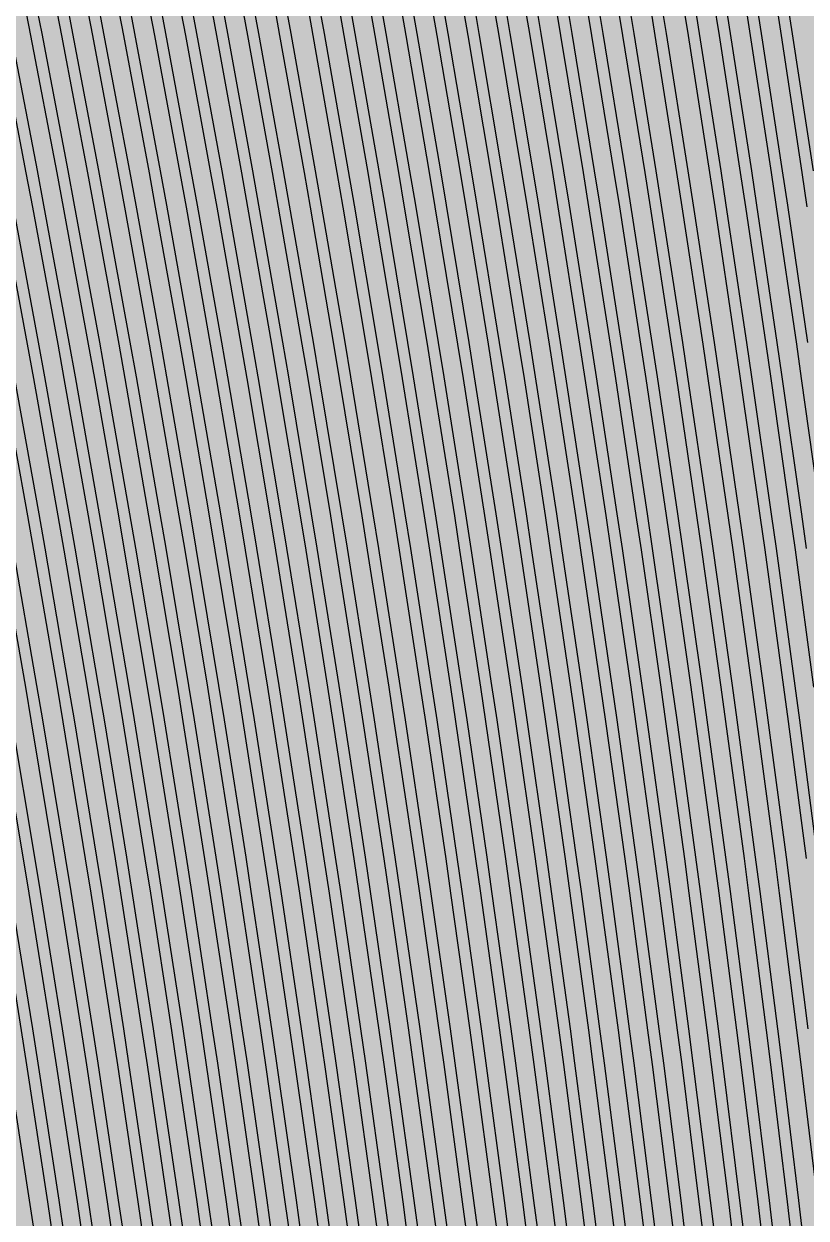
# Model space of a CAD drawing. Header units: metres. Extents: x -7240 to 10960, y -29667 to 1823.
# Drawn here: x 1195.1 to 1337.5, y -17051.2 to -16833.8 of the extents above; entities that cross this region are included whole.
import ezdxf

# ---------------------------------------------------------------- set-up
doc = ezdxf.new("R2010")
doc.units = ezdxf.units.M
doc.layers.add('Metal1', color=4, linetype='CONTINUOUS')
doc.layers.add('Polyimide', color=7, linetype='CONTINUOUS')

msp = doc.modelspace()

# ---------------------------------------------------------------- hatches: boundary and pattern name
at = {"layer": 'Polyimide'}
msp.add_hatch(color=7, dxfattribs=at).paths.add_polyline_path([(4088.45, -11806.89), (4098.72, -11851.21), (4115.58, -11893.47), (4138.63, -11932.7), (4167.35, -11967.99), (4201.08, -11998.53), (4239.03, -12023.62), (4280.35, -12042.68), (4349.18, -12073.73), (4413.2, -12113.76), (4471.26, -12162.04), (4522.3, -12217.69), (4565.39, -12279.7), (4599.74, -12346.94), (4624.73, -12418.19), (4639.91, -12492.16), (4645, -12567.5), (4639.91, -12642.84), (4624.73, -12716.8), (4599.74, -12788.06), (4565.39, -12855.3), (4522.3, -12917.31), (4471.26, -12972.96), (4413.2, -13021.24), (4349.18, -13061.27), (4280.35, -13092.32), (4239.03, -13111.38), (4201.08, -13136.47), (4167.35, -13167.01), (4138.63, -13202.3), (4115.58, -13241.52), (4098.72, -13283.78), (4088.45, -13328.11), (4085, -13373.48), (4085, -13567.5), (4099.45, -13861.55), (4142.64, -14152.77), (4214.18, -14438.35), (4313.36, -14715.55), (4439.24, -14981.69), (4590.59, -15234.21), (4765.97, -15470.68), (4963.68, -15688.82), (5181.82, -15886.53), (5418.29, -16061.91), (5670.81, -16213.26), (5936.95, -16339.14), (6214.15, -16438.32), (6499.73, -16509.85), (6790.95, -16553.05), (7085, -16567.5), (9960.38, -16567.5), (10038.79, -16571.35), (10116.45, -16582.87), (10192.6, -16601.95), (10266.52, -16628.4), (10337.49, -16661.96), (10404.83, -16702.32), (10467.89, -16749.09), (10526.06, -16801.81), (10578.78, -16859.98), (10625.55, -16923.04), (10665.91, -16990.38), (10699.48, -17061.35), (10725.93, -17135.27), (10745, -17211.43), (10756.52, -17289.08), (10760.38, -17367.5), (10760.38, -21957.3), (10721.61, -22012.91), (10685.97, -22070.59), (10653.58, -22130.14), (10624.53, -22191.39), (10598.92, -22254.16), (10576.82, -22318.25), (10558.3, -22383.46), (10543.41, -22449.6), (10532.21, -22516.46), (10524.72, -22583.84), (10520.97, -22651.53), (10520.97, -22719.32), (10524.72, -22787.01), (10532.21, -22854.38), (10543.41, -22921.24), (10558.3, -22987.38), (10576.82, -23052.6), (10598.92, -23116.68), (10624.53, -23179.45), (10653.58, -23240.71), (10685.97, -23300.26), (10721.61, -23357.93), (10760.38, -23413.54), (10760.38, -28667.5), (10756.52, -28745.91), (10745, -28823.57), (10725.93, -28899.73), (10699.48, -28973.65), (10665.91, -29044.62), (10625.55, -29111.96), (10578.78, -29175.01), (10526.06, -29233.19), (10467.89, -29285.91), (10404.83, -29332.68), (10337.49, -29373.04), (10266.52, -29406.6), (10192.6, -29433.05), (10116.45, -29452.13), (10038.79, -29463.65), (9960.38, -29467.5), (-6239.63, -29467.5), (-6318.04, -29463.65), (-6395.7, -29452.13), (-6471.85, -29433.05), (-6545.77, -29406.6), (-6616.74, -29373.04), (-6684.08, -29332.68), (-6747.14, -29285.91), (-6805.31, -29233.19), (-6858.03, -29175.01), (-6904.8, -29111.96), (-6945.16, -29044.62), (-6978.73, -28973.65), (-7005.18, -28899.73), (-7024.25, -28823.57), (-7035.77, -28745.91), (-7039.63, -28667.5), (-7039.63, -23426.32), (-6999.36, -23370.07), (-6962.33, -23311.63), (-6928.66, -23251.2), (-6898.45, -23188.96), (-6871.81, -23125.12), (-6848.81, -23059.88), (-6829.53, -22993.44), (-6814.04, -22926.02), (-6802.37, -22857.83), (-6794.57, -22789.09), (-6790.67, -22720.02), (-6790.67, -22650.84), (-6794.57, -22581.77), (-6802.37, -22513.03), (-6814.04, -22444.84), (-6829.53, -22377.42), (-6848.81, -22310.98), (-6871.81, -22245.74), (-6898.45, -22181.89), (-6928.66, -22119.66), (-6962.33, -22059.22), (-6999.36, -22000.79), (-7039.63, -21944.54), (-7039.63, -17367.5), (-7035.77, -17289.08), (-7024.25, -17211.43), (-7005.18, -17135.27), (-6978.73, -17061.35), (-6945.16, -16990.38), (-6904.8, -16923.04), (-6858.03, -16859.98), (-6805.31, -16801.81), (-6747.14, -16749.09), (-6684.08, -16702.32), (-6616.74, -16661.96), (-6545.77, -16628.4), (-6471.85, -16601.95), (-6395.7, -16582.87), (-6318.04, -16571.35), (-6239.63, -16567.5), (-3334, -16567.5), (-3039.95, -16553.05), (-2748.73, -16509.85), (-2463.15, -16438.32), (-2185.95, -16339.14), (-1919.81, -16213.26), (-1667.29, -16061.91), (-1430.82, -15886.53), (-1212.68, -15688.82), (-1014.97, -15470.68), (-839.59, -15234.21), (-688.24, -14981.69), (-562.36, -14715.55), (-463.18, -14438.35), (-391.64, -14152.77), (-348.45, -13861.55), (-334, -13567.5), (-334, -13373.48), (-337.45, -13328.11), (-347.72, -13283.78), (-364.58, -13241.52), (-387.63, -13202.3), (-416.35, -13167.01), (-450.08, -13136.47), (-488.03, -13111.38), (-529.35, -13092.32), (-529.35, -13092.32), (-598.18, -13061.27), (-662.2, -13021.24), (-720.26, -12972.96), (-771.3, -12917.31), (-814.39, -12855.3), (-848.74, -12788.06), (-873.73, -12716.8), (-888.91, -12642.84), (-894, -12567.5), (-888.91, -12492.16), (-873.73, -12418.19), (-848.74, -12346.94), (-814.39, -12279.7), (-771.3, -12217.69), (-720.26, -12162.04), (-662.2, -12113.76), (-598.18, -12073.73), (-529.35, -12042.68), (-488.03, -12023.62), (-450.08, -11998.53), (-416.35, -11967.99), (-387.63, -11932.7), (-364.58, -11893.47), (-347.72, -11851.21), (-337.45, -11806.89), (-334, -11761.52), (-334, -11074.31), (-337.45, -11028.94), (-347.72, -10984.62), (-364.58, -10942.36), (-387.63, -10903.13), (-416.35, -10867.84), (-450.08, -10837.3), (-488.03, -10812.21), (-529.35, -10793.16), (-529.35, -10793.16), (-598.18, -10762.1), (-662.2, -10722.07), (-720.26, -10673.8), (-771.3, -10618.15), (-814.39, -10556.13), (-848.74, -10488.89), (-873.73, -10417.64), (-888.91, -10343.67), (-894, -10268.33), (-888.91, -10192.99), (-873.73, -10119.03), (-848.74, -10047.77), (-814.39, -9980.53), (-771.3, -9918.52), (-720.26, -9862.87), (-662.2, -9814.59), (-598.18, -9774.56), (-529.35, -9743.51), (-488.03, -9724.45), (-450.08, -9699.36), (-416.35, -9668.82), (-387.63, -9633.53), (-364.58, -9594.31), (-347.72, -9552.05), (-337.45, -9507.72), (-334, -9462.35), (-334, -8775.14), (-337.45, -8729.78), (-347.72, -8685.45), (-364.58, -8643.19), (-387.63, -8603.96), (-416.35, -8568.68), (-450.08, -8538.14), (-488.03, -8513.05), (-529.35, -8493.99), (-529.35, -8493.99), (-598.18, -8462.94), (-662.2, -8422.91), (-720.26, -8374.63), (-771.3, -8318.98), (-814.39, -8256.97), (-848.74, -8189.73), (-873.73, -8118.47), (-888.91, -8044.5), (-894, -7969.17), (-888.91, -7893.83), (-873.73, -7819.86), (-848.74, -7748.61), (-814.39, -7681.36), (-771.3, -7619.35), (-720.26, -7563.7), (-662.2, -7515.42), (-598.18, -7475.4), (-529.35, -7444.34), (-529.35, -7444.34), (-488.03, -7425.28), (-450.08, -7400.2), (-416.35, -7369.66), (-387.63, -7334.37), (-364.58, -7295.14), (-347.72, -7252.88), (-337.45, -7208.56), (-334, -7163.19), (-334, -6475.98), (-337.45, -6430.61), (-347.72, -6386.29), (-364.58, -6344.02), (-387.63, -6304.8), (-416.35, -6269.51), (-450.08, -6238.97), (-488.03, -6213.88), (-529.35, -6194.82), (-529.35, -6194.82), (-598.18, -6163.77), (-662.2, -6123.74), (-720.26, -6075.46), (-771.3, -6019.81), (-814.39, -5957.8), (-848.74, -5890.56), (-873.73, -5819.31), (-888.91, -5745.34), (-894, -5670), (-888.91, -5594.66), (-873.73, -5520.69), (-848.74, -5449.44), (-814.39, -5382.2), (-771.3, -5320.19), (-720.26, -5264.54), (-662.2, -5216.26), (-598.18, -5176.23), (-529.35, -5145.18), (-529.35, -5145.18), (-488.03, -5126.12), (-450.08, -5101.03), (-416.35, -5070.49), (-387.63, -5035.2), (-364.58, -4995.98), (-347.72, -4953.71), (-337.45, -4909.39), (-334, -4864.02), (-334, 380), (-334, 1522.5), (-289, 1522.5), (-288.78, 1515.63), (-288.1, 1508.79), (-286.98, 1502.02), (-285.42, 1495.32), (-283.43, 1488.75), (-281.01, 1482.32), (-278.17, 1476.06), (-274.93, 1470), (-271.3, 1464.17), (-267.3, 1458.58), (-262.94, 1453.27), (-258.25, 1448.25), (-253.23, 1443.56), (-247.92, 1439.2), (-242.33, 1435.2), (-236.5, 1431.57), (-230.44, 1428.33), (-224.18, 1425.49), (-217.75, 1423.07), (-211.18, 1421.08), (-204.48, 1419.52), (-197.71, 1418.4), (-190.87, 1417.72), (-184, 1417.5), (-177.13, 1417.72), (-170.29, 1418.4), (-163.52, 1419.52), (-156.82, 1421.08), (-150.25, 1423.07), (-143.82, 1425.49), (-137.56, 1428.33), (-131.5, 1431.57), (-125.67, 1435.2), (-120.08, 1439.2), (-114.77, 1443.56), (-109.75, 1448.25), (-105.06, 1453.27), (-100.7, 1458.58), (-96.7, 1464.17), (-93.07, 1470), (-89.83, 1476.06), (-86.99, 1482.32), (-84.57, 1488.75), (-82.58, 1495.32), (-81.02, 1502.02), (-79.9, 1508.79), (-79.22, 1515.63), (-79, 1522.5), (1786, 1522.5), (3835, 1522.5), (3835.21, 1529.04), (3835.86, 1535.55), (3836.92, 1542.01), (3838.41, 1548.38), (3840.31, 1554.64), (3842.61, 1560.77), (3845.31, 1566.73), (3848.4, 1572.5), (3851.85, 1578.06), (3855.66, 1583.38), (3859.82, 1588.43), (3864.29, 1593.21), (3869.07, 1597.68), (3874.12, 1601.84), (3879.44, 1605.65), (3885, 1609.1), (3890.77, 1612.19), (3896.73, 1614.89), (3902.86, 1617.19), (3909.12, 1619.09), (3915.49, 1620.58), (3921.95, 1621.64), (3928.46, 1622.29), (3935, 1622.5), (3941.54, 1622.29), (3948.05, 1621.64), (3954.51, 1620.58), (3960.88, 1619.09), (3967.14, 1617.19), (3973.27, 1614.89), (3979.23, 1612.19), (3985, 1609.1), (3990.56, 1605.65), (3995.88, 1601.84), (4000.93, 1597.68), (4005.71, 1593.21), (4010.18, 1588.43), (4014.34, 1583.38), (4018.15, 1578.06), (4021.6, 1572.5), (4024.69, 1566.73), (4027.39, 1560.77), (4029.69, 1554.64), (4031.59, 1548.38), (4033.08, 1542.01), (4034.14, 1535.55), (4034.79, 1529.04), (4035, 1522.5), (4085, 1522.5), (4085, 380), (4085, 330), (4085, -4864.02), (4088.45, -4909.39), (4098.72, -4953.71), (4115.58, -4995.98), (4138.63, -5035.2), (4167.35, -5070.49), (4201.08, -5101.03), (4239.03, -5126.12), (4280.35, -5145.18), (4280.35, -5145.18), (4349.18, -5176.23), (4413.2, -5216.26), (4471.26, -5264.54), (4522.3, -5320.19), (4565.39, -5382.2), (4599.74, -5449.44), (4624.73, -5520.69), (4639.91, -5594.66), (4645, -5670), (4639.91, -5745.34), (4624.73, -5819.31), (4599.74, -5890.56), (4565.39, -5957.8), (4522.3, -6019.81), (4471.26, -6075.46), (4413.2, -6123.74), (4349.18, -6163.77), (4280.35, -6194.82), (4239.03, -6213.88), (4201.08, -6238.97), (4167.35, -6269.51), (4138.63, -6304.8), (4115.58, -6344.02), (4098.72, -6386.29), (4088.45, -6430.61), (4085, -6475.98), (4085, -11761.52), (4088.45, -11806.89)])

# ---------------------------------------------------------------- linework, layer by layer
at = {"layer": 'Metal1'}
for points in [[(1270.35, -16523.08), (1275.86, -16548.06), (1277.22, -16554.33), (1282.55, -16579.3), (1283.86, -16585.57), (1289.01, -16610.55), (1290.28, -16616.82), (1295.26, -16641.8), (1296.49, -16648.07), (1301.29, -16673.05), (1302.47, -16679.31), (1307.11, -16704.29), (1308.25, -16710.56), (1312.72, -16735.54), (1313.82, -16741.81), (1318.12, -16766.79), (1319.18, -16773.05), (1323.32, -16798.03), (1324.34, -16804.3), (1328.32, -16829.28), (1329.3, -16835.54), (1333.12, -16860.53), (1334.05, -16866.79), (1337.72, -16891.78)], [(1337.67, -16867.08), (1336.74, -16860.83), (1332.96, -16835.85), (1331.99, -16829.59), (1328.05, -16804.61), (1327.04, -16798.36), (1322.95, -16773.38), (1321.9, -16767.12), (1317.64, -16742.15), (1316.55, -16735.89), (1312.13, -16710.91), (1311, -16704.65), (1306.41, -16679.68), (1305.24, -16673.42), (1300.48, -16648.44), (1299.27, -16642.18), (1294.34, -16617.21), (1293.09, -16610.95), (1287.99, -16585.98), (1286.69, -16579.72), (1281.42, -16554.74), (1280.07, -16548.48), (1274.62, -16523.51)], [(1276.57, -16523.08), (1282.03, -16548.06), (1283.37, -16554.33), (1288.65, -16579.31), (1289.95, -16585.57), (1295.05, -16610.55), (1296.31, -16616.82), (1301.23, -16641.8), (1302.45, -16648.07), (1307.21, -16673.05), (1308.38, -16679.31), (1312.97, -16704.29), (1314.1, -16710.56), (1318.52, -16735.54), (1319.61, -16741.81), (1323.87, -16766.79), (1324.92, -16773.05), (1329.02, -16798.04), (1330.03, -16804.3), (1333.97, -16829.28), (1334.93, -16835.55), (1338.72, -16860.53)], [(1156.93, -16829.23), (1158.23, -16835.51), (1163.3, -16860.48), (1164.54, -16866.75), (1169.4, -16891.73), (1170.59, -16898), (1175.24, -16922.98), (1176.38, -16929.25), (1180.83, -16954.23), (1181.92, -16960.5), (1186.17, -16985.48), (1187.21, -16991.74), (1191.25, -17016.72), (1192.24, -17022.99), (1196.09, -17047.97), (1197.03, -17054.24)], [(1200.4, -17054.53), (1199.47, -17048.27), (1195.65, -17023.3), (1194.67, -17017.04), (1190.65, -16992.07), (1189.62, -16985.81), (1185.41, -16960.83), (1184.33, -16954.57), (1179.92, -16929.6), (1178.79, -16923.34), (1174.17, -16898.37), (1172.99, -16892.11), (1168.17, -16867.14), (1166.93, -16860.87), (1161.91, -16835.91), (1160.62, -16829.64)], [(1162.58, -16829.23), (1163.87, -16835.51), (1168.9, -16860.48), (1170.13, -16866.75), (1174.95, -16891.73), (1176.14, -16898), (1180.75, -16922.98), (1181.89, -16929.25), (1186.3, -16954.23), (1187.38, -16960.5), (1191.6, -16985.48), (1192.63, -16991.75), (1196.65, -17016.73), (1197.63, -17022.99), (1201.45, -17047.97), (1202.38, -17054.24)], [(1205.75, -17054.53), (1204.83, -17048.27), (1201.04, -17023.3), (1200.06, -17017.04), (1196.08, -16992.06), (1195.05, -16985.81), (1190.87, -16960.83), (1189.8, -16954.57), (1185.42, -16929.6), (1184.3, -16923.34), (1179.72, -16898.37), (1178.54, -16892.11), (1173.76, -16867.14), (1172.53, -16860.87), (1167.55, -16835.9), (1166.27, -16829.64)], [(1168.23, -16829.24), (1169.51, -16835.51), (1174.5, -16860.48), (1175.72, -16866.76), (1180.51, -16891.73), (1181.68, -16898), (1186.26, -16922.98), (1187.39, -16929.25), (1191.77, -16954.23), (1192.84, -16960.5), (1197.03, -16985.48), (1198.05, -16991.75), (1202.04, -17016.73), (1203.01, -17022.99), (1206.8, -17047.98), (1207.73, -17054.24)], [(1211.23, -17054.53), (1210.32, -17048.27), (1206.56, -17023.3), (1205.6, -17017.04), (1201.66, -16992.06), (1200.64, -16985.8), (1196.51, -16960.83), (1195.44, -16954.57), (1191.11, -16929.6), (1190, -16923.34), (1185.47, -16898.37), (1184.3, -16892.1), (1179.57, -16867.13), (1178.36, -16860.87), (1173.42, -16835.9), (1172.16, -16829.64)], [(1174.12, -16829.24), (1175.39, -16835.51), (1180.32, -16860.49), (1181.54, -16866.76), (1186.27, -16891.74), (1187.43, -16898), (1191.97, -16922.98), (1193.08, -16929.25), (1197.42, -16954.23), (1198.48, -16960.5), (1202.62, -16985.48), (1203.63, -16991.75), (1207.58, -17016.73), (1208.54, -17022.99), (1212.29, -17047.98), (1213.21, -17054.24)], [(1216.8, -17054.53), (1215.89, -17048.27), (1212.19, -17023.29), (1211.24, -17017.04), (1207.34, -16992.06), (1206.34, -16985.8), (1202.26, -16960.83), (1201.21, -16954.57), (1196.93, -16929.6), (1195.83, -16923.33), (1191.35, -16898.36), (1190.21, -16892.1), (1185.53, -16867.13), (1184.33, -16860.87), (1179.46, -16835.9), (1178.21, -16829.63)], [(1180.17, -16829.24), (1181.42, -16835.51), (1186.3, -16860.49), (1187.5, -16866.76), (1192.17, -16891.74), (1193.32, -16898.01), (1197.8, -16922.99), (1198.9, -16929.25), (1203.18, -16954.23), (1204.23, -16960.5), (1208.32, -16985.48), (1209.32, -16991.75), (1213.21, -17016.73), (1214.17, -17023), (1217.87, -17047.98), (1218.78, -17054.24)], [(1222.15, -17054.52), (1221.25, -17048.27), (1217.57, -17023.29), (1216.63, -17017.03), (1212.76, -16992.06), (1211.77, -16985.8), (1207.72, -16960.83), (1206.68, -16954.57), (1202.43, -16929.59), (1201.34, -16923.33), (1196.9, -16898.36), (1195.76, -16892.1), (1191.12, -16867.13), (1189.93, -16860.87), (1185.1, -16835.9), (1183.86, -16829.63)], [(1185.82, -16829.24), (1187.06, -16835.51), (1191.9, -16860.49), (1193.09, -16866.76), (1197.73, -16891.74), (1198.87, -16898.01), (1203.31, -16922.99), (1204.4, -16929.25), (1208.65, -16954.24), (1209.69, -16960.5), (1213.75, -16985.48), (1214.74, -16991.75), (1218.61, -17016.73), (1219.55, -17023), (1223.23, -17047.98), (1224.13, -17054.24)], [(1227.5, -17054.52), (1226.61, -17048.27), (1222.96, -17023.29), (1222.02, -17017.03), (1218.19, -16992.06), (1217.2, -16985.8), (1213.18, -16960.83), (1212.15, -16954.57), (1207.93, -16929.59), (1206.85, -16923.33), (1202.44, -16898.36), (1201.32, -16892.1), (1196.71, -16867.13), (1195.53, -16860.87), (1190.74, -16835.89), (1189.51, -16829.63)], [(1191.47, -16829.24), (1192.7, -16835.51), (1197.5, -16860.49), (1198.68, -16866.76), (1203.28, -16891.74), (1204.41, -16898.01), (1208.82, -16922.99), (1209.9, -16929.26), (1214.12, -16954.24), (1215.15, -16960.5), (1219.18, -16985.48), (1220.16, -16991.75), (1224, -17016.73), (1224.94, -17023), (1228.59, -17047.98), (1229.48, -17054.25)], [(1232.85, -17054.52), (1231.96, -17048.27), (1228.34, -17023.29), (1227.41, -17017.03), (1223.61, -16992.06), (1222.63, -16985.8), (1218.64, -16960.82), (1217.62, -16954.56), (1213.43, -16929.59), (1212.36, -16923.33), (1207.99, -16898.36), (1206.87, -16892.1), (1202.3, -16867.13), (1201.14, -16860.86), (1196.37, -16835.89), (1195.15, -16829.63)], [(1197.12, -16829.24), (1198.34, -16835.51), (1203.1, -16860.49), (1204.27, -16866.76), (1208.84, -16891.74), (1209.96, -16898.01), (1214.33, -16922.99), (1215.41, -16929.26), (1219.59, -16954.24), (1220.61, -16960.5), (1224.61, -16985.49), (1225.59, -16991.75), (1229.39, -17016.73), (1230.32, -17023), (1233.94, -17047.98), (1234.83, -17054.25)], [(1238.19, -17054.52), (1237.32, -17048.26), (1233.73, -17023.29), (1232.8, -17017.03), (1229.03, -16992.06), (1228.06, -16985.8), (1224.1, -16960.82), (1223.09, -16954.56), (1218.94, -16929.59), (1217.87, -16923.33), (1213.54, -16898.36), (1212.42, -16892.1), (1207.9, -16867.12), (1206.74, -16860.86), (1202.01, -16835.89), (1200.8, -16829.63)], [(1202.77, -16829.25), (1203.98, -16835.52), (1208.7, -16860.49), (1209.86, -16866.76), (1214.39, -16891.74), (1215.51, -16898.01), (1219.85, -16922.99), (1220.91, -16929.26), (1225.06, -16954.24), (1226.08, -16960.51), (1230.04, -16985.49), (1231.01, -16991.75), (1234.78, -17016.74), (1235.71, -17023), (1239.3, -17047.98), (1240.18, -17054.25)], [(1243.54, -17054.52), (1242.67, -17048.26), (1239.11, -17023.29), (1238.2, -17017.03), (1234.45, -16992.05), (1233.49, -16985.8), (1229.56, -16960.82), (1228.55, -16954.56), (1224.44, -16929.59), (1223.39, -16923.33), (1219.08, -16898.35), (1217.98, -16892.09), (1213.49, -16867.12), (1212.34, -16860.86), (1207.65, -16835.89), (1206.45, -16829.63)], [(1208.41, -16829.25), (1209.61, -16835.52), (1214.3, -16860.5), (1215.45, -16866.76), (1219.95, -16891.74), (1221.05, -16898.01), (1225.36, -16922.99), (1226.41, -16929.26), (1230.53, -16954.24), (1231.54, -16960.51), (1235.47, -16985.49), (1236.43, -16991.75), (1240.18, -17016.74), (1241.09, -17023), (1244.65, -17047.98), (1245.52, -17054.25)], [(1248.89, -17054.52), (1248.03, -17048.26), (1244.5, -17023.29), (1243.59, -17017.03), (1239.87, -16992.05), (1238.92, -16985.79), (1235.02, -16960.82), (1234.02, -16954.56), (1229.94, -16929.59), (1228.9, -16923.33), (1224.63, -16898.35), (1223.53, -16892.09), (1219.08, -16867.12), (1217.94, -16860.86), (1213.29, -16835.89), (1212.1, -16829.63)], [(1214.06, -16829.25), (1215.25, -16835.52), (1219.9, -16860.5), (1221.04, -16866.77), (1225.5, -16891.75), (1226.6, -16898.01), (1230.87, -16922.99), (1231.92, -16929.26), (1236, -16954.24), (1237, -16960.51), (1240.9, -16985.49), (1241.85, -16991.75), (1245.57, -17016.74), (1246.48, -17023), (1250.01, -17047.99), (1250.87, -17054.25)], [(1254.24, -17054.52), (1253.39, -17048.26), (1249.88, -17023.28), (1248.98, -17017.03), (1245.3, -16992.05), (1244.35, -16985.79), (1240.49, -16960.82), (1239.49, -16954.56), (1235.45, -16929.58), (1234.41, -16923.33), (1230.17, -16898.35), (1229.09, -16892.09), (1224.67, -16867.12), (1223.54, -16860.86), (1218.92, -16835.89), (1217.74, -16829.62)], [(1219.71, -16829.25), (1220.89, -16835.52), (1225.5, -16860.5), (1226.64, -16866.77), (1231.06, -16891.75), (1232.14, -16898.01), (1236.38, -16922.99), (1237.42, -16929.26), (1241.47, -16954.24), (1242.46, -16960.51), (1246.33, -16985.49), (1247.27, -16991.76), (1250.96, -17016.74), (1251.86, -17023), (1255.37, -17047.99), (1256.22, -17054.25)], [(1259.59, -17054.52), (1258.74, -17048.26), (1255.27, -17023.28), (1254.37, -17017.03), (1250.72, -16992.05), (1249.78, -16985.79), (1245.95, -16960.82), (1244.96, -16954.56), (1240.95, -16929.58), (1239.92, -16923.32), (1235.72, -16898.35), (1234.64, -16892.09), (1230.26, -16867.12), (1229.14, -16860.86), (1224.56, -16835.88), (1223.39, -16829.62)], [(1225.36, -16829.25), (1226.53, -16835.52), (1231.1, -16860.5), (1232.23, -16866.77), (1236.61, -16891.75), (1237.69, -16898.02), (1241.89, -16923), (1242.92, -16929.26), (1246.94, -16954.24), (1247.92, -16960.51), (1251.76, -16985.49), (1252.7, -16991.76), (1256.35, -17016.74), (1257.25, -17023), (1260.72, -17047.99), (1261.57, -17054.25)], [(1264.94, -17054.51), (1264.1, -17048.26), (1260.65, -17023.28), (1259.76, -17017.02), (1256.14, -16992.05), (1255.21, -16985.79), (1251.41, -16960.81), (1250.43, -16954.56), (1246.45, -16929.58), (1245.43, -16923.32), (1241.26, -16898.35), (1240.2, -16892.09), (1235.85, -16867.12), (1234.74, -16860.86), (1230.2, -16835.88), (1229.04, -16829.62)], [(1231.01, -16829.25), (1232.17, -16835.52), (1236.7, -16860.5), (1237.82, -16866.77), (1242.17, -16891.75), (1243.24, -16898.02), (1247.4, -16923), (1248.42, -16929.26), (1252.41, -16954.25), (1253.38, -16960.51), (1257.19, -16985.49), (1258.12, -16991.76), (1261.74, -17016.74), (1262.63, -17023), (1266.08, -17047.99), (1266.92, -17054.25)], [(1270.29, -17054.51), (1269.45, -17048.26), (1266.03, -17023.28), (1265.16, -17017.02), (1261.56, -16992.05), (1260.64, -16985.79), (1256.87, -16960.81), (1255.9, -16954.56), (1251.95, -16929.58), (1250.94, -16923.32), (1246.81, -16898.35), (1245.75, -16892.09), (1241.44, -16867.11), (1240.34, -16860.85), (1235.84, -16835.88), (1234.69, -16829.62)], [(1236.65, -16829.25), (1237.81, -16835.52), (1242.3, -16860.5), (1243.41, -16866.77), (1247.72, -16891.75), (1248.78, -16898.02), (1252.91, -16923), (1253.93, -16929.26), (1257.88, -16954.25), (1258.85, -16960.51), (1262.62, -16985.49), (1263.54, -16991.76), (1267.14, -17016.74), (1268.02, -17023.01), (1271.43, -17047.99), (1272.27, -17054.25)], [(1275.77, -17054.51), (1274.94, -17048.26), (1271.56, -17023.28), (1270.7, -17017.02), (1267.14, -16992.04), (1266.23, -16985.79), (1262.5, -16960.81), (1261.55, -16954.55), (1257.64, -16929.58), (1256.64, -16923.32), (1252.56, -16898.34), (1251.52, -16892.09), (1247.25, -16867.11), (1246.16, -16860.85), (1241.71, -16835.88), (1240.58, -16829.62)], [(1242.54, -16829.26), (1243.68, -16835.52), (1248.13, -16860.5), (1249.22, -16866.77), (1253.49, -16891.75), (1254.53, -16898.02), (1258.62, -16923), (1259.62, -16929.27), (1263.52, -16954.25), (1264.48, -16960.51), (1268.21, -16985.5), (1269.12, -16991.76), (1272.68, -17016.74), (1273.54, -17023.01), (1276.92, -17047.99), (1277.75, -17054.25)], [(1281.33, -17054.51), (1280.52, -17048.25), (1277.19, -17023.28), (1276.33, -17017.02), (1272.83, -16992.04), (1271.93, -16985.79), (1268.25, -16960.81), (1267.31, -16954.55), (1263.46, -16929.58), (1262.47, -16923.32), (1258.45, -16898.34), (1257.42, -16892.08), (1253.21, -16867.11), (1252.14, -16860.85), (1247.75, -16835.88), (1246.63, -16829.62)], [(1248.6, -16829.26), (1249.72, -16835.53), (1254.11, -16860.51), (1255.18, -16866.77), (1259.39, -16891.76), (1260.42, -16898.02), (1264.45, -16923), (1265.44, -16929.27), (1269.29, -16954.25), (1270.23, -16960.51), (1273.91, -16985.5), (1274.81, -16991.76), (1278.31, -17016.75), (1279.17, -17023.01), (1282.5, -17047.99), (1283.32, -17054.26)], [(1286.68, -17054.51), (1285.88, -17048.25), (1282.57, -17023.27), (1281.72, -17017.02), (1278.25, -16992.04), (1277.36, -16985.78), (1273.72, -16960.81), (1272.78, -16954.55), (1268.96, -16929.57), (1267.99, -16923.32), (1263.99, -16898.34), (1262.97, -16892.08), (1258.8, -16867.11), (1257.74, -16860.85), (1253.39, -16835.87), (1252.28, -16829.61)], [(1254.25, -16829.26), (1255.36, -16835.53), (1259.71, -16860.51), (1260.78, -16866.77), (1264.94, -16891.76), (1265.97, -16898.02), (1269.96, -16923), (1270.94, -16929.27), (1274.76, -16954.25), (1275.69, -16960.52), (1279.34, -16985.5), (1280.23, -16991.76), (1283.71, -17016.75), (1284.55, -17023.01), (1287.86, -17047.99), (1288.67, -17054.26)], [(1292.03, -17054.51), (1291.23, -17048.25), (1287.96, -17023.27), (1287.12, -17017.02), (1283.67, -16992.04), (1282.79, -16985.78), (1279.18, -16960.81), (1278.25, -16954.55), (1274.47, -16929.57), (1273.5, -16923.32), (1269.54, -16898.34), (1268.53, -16892.08), (1264.39, -16867.11), (1263.34, -16860.85), (1259.03, -16835.87), (1257.92, -16829.61)], [(1259.89, -16829.26), (1261, -16835.53), (1265.31, -16860.51), (1266.37, -16866.78), (1270.5, -16891.76), (1271.51, -16898.02), (1275.47, -16923.01), (1276.44, -16929.27), (1280.23, -16954.25), (1281.16, -16960.52), (1284.77, -16985.5), (1285.65, -16991.76), (1289.1, -17016.75), (1289.94, -17023.01), (1293.22, -17048), (1294.02, -17054.26)], [(1297.38, -17054.51), (1296.59, -17048.25), (1293.34, -17023.27), (1292.51, -17017.02), (1289.09, -16992.04), (1288.22, -16985.78), (1284.64, -16960.8), (1283.72, -16954.55), (1279.97, -16929.57), (1279.01, -16923.31), (1275.09, -16898.34), (1274.08, -16892.08), (1269.98, -16867.1), (1268.94, -16860.85), (1264.66, -16835.87), (1263.57, -16829.61)], [(1265.54, -16829.26), (1266.64, -16835.53), (1270.91, -16860.51), (1271.96, -16866.78), (1276.05, -16891.76), (1277.06, -16898.02), (1280.98, -16923.01), (1281.95, -16929.27), (1285.7, -16954.25), (1286.62, -16960.52), (1290.2, -16985.5), (1291.08, -16991.76), (1294.49, -17016.75), (1295.32, -17023.01), (1298.57, -17048), (1299.36, -17054.26)], [(1302.73, -17054.5), (1301.94, -17048.25), (1298.73, -17023.27), (1297.9, -17017.02), (1294.52, -16992.04), (1293.65, -16985.78), (1290.1, -16960.8), (1289.19, -16954.55), (1285.47, -16929.57), (1284.52, -16923.31), (1280.63, -16898.34), (1279.64, -16892.08), (1275.58, -16867.1), (1274.54, -16860.84), (1270.3, -16835.87), (1269.22, -16829.61)], [(1271.19, -16829.27), (1272.27, -16835.53), (1276.51, -16860.51), (1277.55, -16866.78), (1281.61, -16891.76), (1282.61, -16898.03), (1286.5, -16923.01), (1287.45, -16929.27), (1291.17, -16954.26), (1292.08, -16960.52), (1295.63, -16985.5), (1296.5, -16991.77), (1299.88, -17016.75), (1300.71, -17023.01), (1303.93, -17048), (1304.71, -17054.26)], [(1308.08, -17054.5), (1307.3, -17048.25), (1304.11, -17023.27), (1303.29, -17017.01), (1299.94, -16992.04), (1299.08, -16985.78), (1295.56, -16960.8), (1294.66, -16954.55), (1290.97, -16929.57), (1290.03, -16923.31), (1286.18, -16898.33), (1285.19, -16892.08), (1281.17, -16867.1), (1280.14, -16860.84), (1275.94, -16835.87), (1274.87, -16829.61)], [(1276.84, -16829.27), (1277.91, -16835.53), (1282.11, -16860.51), (1283.14, -16866.78), (1287.17, -16891.76), (1288.15, -16898.03), (1292.01, -16923.01), (1292.95, -16929.27), (1296.64, -16954.26), (1297.54, -16960.52), (1301.06, -16985.5), (1301.92, -16991.77), (1305.27, -17016.75), (1306.09, -17023.01), (1309.28, -17048), (1310.06, -17054.26)], [(1313.43, -17054.5), (1312.66, -17048.25), (1309.49, -17023.27), (1308.68, -17017.01), (1305.36, -16992.03), (1304.51, -16985.78), (1301.02, -16960.8), (1300.13, -16954.54), (1296.48, -16929.57), (1295.54, -16923.31), (1291.72, -16898.33), (1290.74, -16892.08), (1286.76, -16867.1), (1285.74, -16860.84), (1281.58, -16835.87), (1280.51, -16829.61)], [(1282.49, -16829.27), (1283.55, -16835.53), (1287.71, -16860.52), (1288.73, -16866.78), (1292.72, -16891.76), (1293.7, -16898.03), (1297.52, -16923.01), (1298.46, -16929.27), (1302.11, -16954.26), (1303, -16960.52), (1306.49, -16985.51), (1307.34, -16991.77), (1310.67, -17016.75), (1311.48, -17023.01), (1314.64, -17048), (1315.41, -17054.26)], [(1318.78, -17054.5), (1318.01, -17048.25), (1314.88, -17023.27), (1314.08, -17017.01), (1310.78, -16992.03), (1309.94, -16985.78), (1306.48, -16960.8), (1305.6, -16954.54), (1301.98, -16929.57), (1301.05, -16923.31), (1297.27, -16898.33), (1296.3, -16892.07), (1292.35, -16867.1), (1291.34, -16860.84), (1287.22, -16835.86), (1286.16, -16829.61)], [(1288.13, -16829.27), (1289.19, -16835.53), (1293.31, -16860.52), (1294.32, -16866.78), (1298.28, -16891.76), (1299.25, -16898.03), (1303.03, -16923.01), (1303.96, -16929.28), (1307.58, -16954.26), (1308.46, -16960.52), (1311.92, -16985.51), (1312.77, -16991.77), (1316.06, -17016.75), (1316.86, -17023.02), (1320, -17048), (1320.76, -17054.26)], [(1337.62, -17179.44), (1337.01, -17173.18), (1334.53, -17148.2), (1333.89, -17141.95), (1331.26, -17116.97), (1330.58, -17110.72), (1327.79, -17085.73), (1327.07, -17079.48), (1324.12, -17054.5), (1323.37, -17048.25), (1320.26, -17023.27), (1319.47, -17017.01), (1316.2, -16992.03), (1315.37, -16985.78), (1311.94, -16960.8), (1311.07, -16954.54), (1307.48, -16929.56), (1306.56, -16923.31), (1302.81, -16898.33), (1301.85, -16892.07), (1297.94, -16867.1), (1296.94, -16860.84), (1292.85, -16835.86), (1291.81, -16829.6)], [(1293.78, -16829.27), (1294.83, -16835.54), (1298.91, -16860.52), (1299.91, -16866.78), (1303.83, -16891.77), (1304.79, -16898.03), (1308.54, -16923.01), (1309.46, -16929.28), (1313.05, -16954.26), (1313.93, -16960.52), (1317.35, -16985.51), (1318.19, -16991.77), (1321.45, -17016.76), (1322.25, -17023.02), (1325.35, -17048), (1326.11, -17054.26), (1329.06, -17079.25), (1329.78, -17085.51), (1332.57, -17110.5), (1333.25, -17116.76), (1335.88, -17141.74), (1336.52, -17148), (1339, -17172.99)], [(1339.15, -17141.95), (1336.54, -17116.97), (1335.87, -17110.71), (1333.1, -17085.73), (1332.39, -17079.48), (1329.47, -17054.5), (1328.72, -17048.24), (1325.65, -17023.26), (1324.86, -17017.01), (1321.63, -16992.03), (1320.8, -16985.78), (1317.41, -16960.8), (1316.54, -16954.54), (1312.98, -16929.56), (1312.07, -16923.31), (1308.36, -16898.33), (1307.41, -16892.07), (1303.53, -16867.09), (1302.54, -16860.84), (1298.49, -16835.86), (1297.46, -16829.6)], [(1299.43, -16829.27), (1300.47, -16835.54), (1304.51, -16860.52), (1305.51, -16866.78), (1309.39, -16891.77), (1310.34, -16898.03), (1314.05, -16923.01), (1314.96, -16929.28), (1318.52, -16954.26), (1319.39, -16960.52), (1322.78, -16985.51), (1323.61, -16991.77), (1326.84, -17016.76), (1327.63, -17023.02), (1330.71, -17048), (1331.46, -17054.26), (1334.38, -17079.25), (1335.09, -17085.51), (1337.86, -17110.5)], [(1337.71, -17079.48), (1334.82, -17054.5), (1334.08, -17048.24), (1331.03, -17023.26), (1330.25, -17017.01), (1327.05, -16992.03), (1326.23, -16985.77), (1322.87, -16960.79), (1322.01, -16954.54), (1318.49, -16929.56), (1317.59, -16923.3), (1313.91, -16898.33), (1312.96, -16892.07), (1309.12, -16867.09), (1308.14, -16860.84), (1304.13, -16835.86), (1303.1, -16829.6)], [(1305.08, -16829.27), (1306.1, -16835.54), (1310.11, -16860.52), (1311.1, -16866.79), (1314.94, -16891.77), (1315.88, -16898.03), (1319.56, -16923.02), (1320.47, -16929.28), (1323.99, -16954.26), (1324.85, -16960.52), (1328.21, -16985.51), (1329.03, -16991.77), (1332.24, -17016.76), (1333.02, -17023.02), (1336.06, -17048), (1336.81, -17054.26), (1339.7, -17079.25)], [(1339.57, -17048.24), (1336.56, -17023.26), (1335.79, -17017.01), (1332.63, -16992.03), (1331.82, -16985.77), (1328.5, -16960.79), (1327.65, -16954.54), (1324.18, -16929.56), (1323.29, -16923.3), (1319.66, -16898.32), (1318.73, -16892.07), (1314.93, -16867.09), (1313.96, -16860.83), (1310.01, -16835.86), (1308.99, -16829.6)], [(1310.97, -16829.28), (1311.98, -16835.54), (1315.94, -16860.52), (1316.91, -16866.79), (1320.7, -16891.77), (1321.63, -16898.03), (1325.27, -16923.02), (1326.16, -16929.28), (1329.63, -16954.26), (1330.48, -16960.53), (1333.8, -16985.51), (1334.61, -16991.77), (1337.77, -17016.76)], [(1337.52, -16985.77), (1334.25, -16960.79), (1333.42, -16954.54), (1330, -16929.56), (1329.12, -16923.3), (1325.54, -16898.32), (1324.63, -16892.07), (1320.89, -16867.09), (1319.94, -16860.83), (1316.04, -16835.85), (1315.05, -16829.6)], [(1317.02, -16829.28), (1318.02, -16835.54), (1321.91, -16860.53), (1322.87, -16866.79), (1326.61, -16891.77), (1327.52, -16898.04), (1331.1, -16923.02), (1331.98, -16929.28), (1335.4, -16954.27), (1336.23, -16960.53), (1339.5, -16985.51)], [(1338.88, -16954.53), (1335.5, -16929.55), (1334.63, -16923.3), (1331.09, -16898.32), (1330.18, -16892.06), (1326.48, -16867.09), (1325.54, -16860.83), (1321.68, -16835.85), (1320.69, -16829.59)], [(1322.67, -16829.28), (1323.66, -16835.54), (1327.51, -16860.53), (1328.46, -16866.79), (1332.16, -16891.77), (1333.07, -16898.04), (1336.61, -16923.02), (1337.48, -16929.28)], [(1340.14, -16923.3), (1336.63, -16898.32), (1335.74, -16892.06), (1332.07, -16867.08), (1331.14, -16860.83), (1327.32, -16835.85), (1326.34, -16829.59)]]:
    msp.add_lwpolyline(points, dxfattribs=at)

doc.saveas('drawing.dxf')
